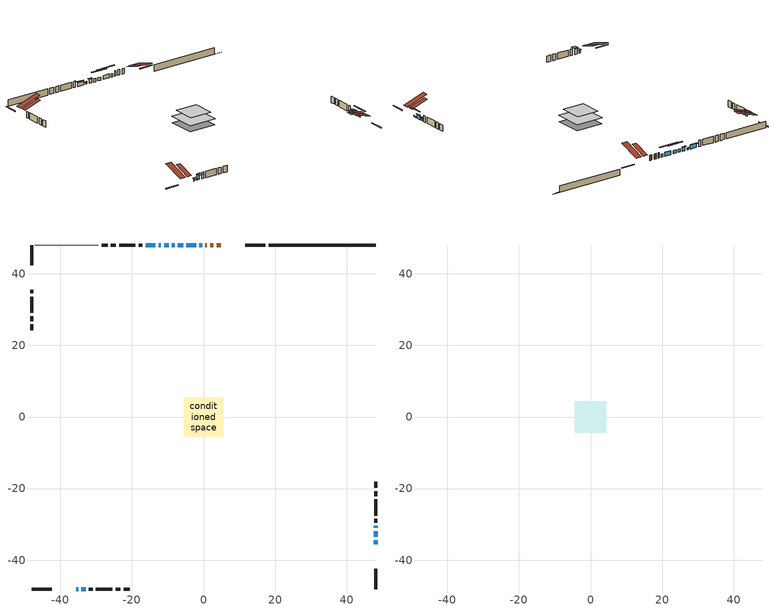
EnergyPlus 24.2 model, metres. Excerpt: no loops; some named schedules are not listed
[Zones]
conditioned space
 floor outside (Floor1 construction): -0.37,-0.37 -0.37,0.37 0.37,0.37 0.37,-0.37 z1.68
 floor adiabatic (AdiabaticFloorConstruction): -5.53,-5.53 -5.53,5.53 5.53,5.53 5.53,-5.53 z1.68
 floor foundation (Slab1 construction): -5.38,-5.38 -5.38,5.38 5.38,5.38 5.38,-5.38 z-0.76
 wall outside (RimJoist1 construction): 17.25,48.05 11.65,48.05 / -48.05,-48.05 -42.45,-48.05 / -48.05,48.05 -48.05,42.45 / 48.05,-48.05 48.05,-42.45 z1.68:1.98
 wall outside (AdiabaticWallConstruction 1): 4.8,48.05 3.71,48.05 / 2.79,48.05 1.9,48.05 / 0.97,48.05 0.52,48.05 z1.68:3.71
 wall outside (AdiabaticWallConstruction): -35.59,-48.05 -35.03,-48.05 z1.68:2.6; -0.4,48.05 -1.15,48.05 / -8.1,48.05 -8.84,48.05 / 48.05,-30.99 48.05,-30.43 z1.68:2.9; 48.05,-35.59 48.05,-34.37 z1.68:2.24; -2.08,48.05 -4.77,48.05 / 48.05,-33.44 48.05,-31.92 / -9.77,48.05 -10.99,48.05 / -13.46,48.05 -16.15,48.05 z1.68:3.2; -5.7,48.05 -7.17,48.05 z1.68:2.85; -11.92,48.05 -12.53,48.05 z1.68:2.29; -34.11,-48.05 -32.94,-48.05 z1.68:3.81
 wall outside (Wall1 construction): -17.08,48.05 -18.1,48.05 / -32.01,-48.05 -30.99,-48.05 / -48.05,35.59 -48.05,34.57 / 48.05,-29.5 48.05,-28.48 z1.68:4.12
 wall outside (Wall2 construction): -19.03,48.05 -23.58,48.05 / -30.06,-48.05 -25.5,-48.05 / -48.05,33.64 -48.05,29.09 / 48.05,-27.55 48.05,-23 z1.68:4.12
 wall outside (Wall3 construction): -24.51,48.05 -25.85,48.05 / -24.58,-48.05 -23.23,-48.05 / -48.05,28.16 -48.05,26.82 / 48.05,-22.07 48.05,-20.73 z1.68:4.12
 wall outside (Wall4 construction): -26.78,48.05 -28.46,48.05 / -22.31,-48.05 -20.62,-48.05 / -48.05,25.89 -48.05,24.21 / 48.05,-19.8 48.05,-18.12 z1.68:4.12
 wall foundation (FoundationWall1 construction): 18.18,48.05,-0.76 18.18,48.05,1.68 44.89,48.05,1.68 44.89,48.05,-0.66 48.05,48.05,-0.66 48.05,48.05,-0.76
 wall adiabatic (Wall5 construction): -29.39,48.05 -47.12,48.05 z1.68:4.12
 window (WindowConstruction 6): -35.59,-48.05 -35.03,-48.05 z1.68:2.59
 window (WindowConstruction 11): -0.4,48.05 -1.15,48.05 z1.68:2.9
 window (WindowConstruction 8): 48.05,-35.59 48.05,-34.37 z1.68:2.24
 window (WindowConstruction 9): -2.08,48.05 -4.77,48.05 z1.68:3.2
 window (WindowConstruction 10): -5.7,48.05 -7.17,48.05 z1.68:2.85
 window (WindowConstruction 7): -8.1,48.05 -8.84,48.05 z1.68:2.9
 window (WindowConstruction): 48.05,-33.44 48.05,-31.92 z1.68:3.2
 window (WindowConstruction 1): 48.05,-30.99 48.05,-30.43 z1.68:2.9
 window (WindowConstruction 2): -9.77,48.05 -10.99,48.05 z1.68:3.2
 window (WindowConstruction 3): -11.92,48.05 -12.53,48.05 z1.68:2.29
 window (WindowConstruction 4): -13.46,48.05 -16.15,48.05 z1.68:3.2
 window (WindowConstruction 5): -34.1,-48.05 -32.94,-48.05 z1.68:3.81
 door (Door): 4.8,48.05 3.71,48.05 z1.68:3.71
 door (Door 1): 2.79,48.05 1.9,48.05 z1.68:3.71
 door (Door 2): 0.97,48.05 0.52,48.05 z1.68:3.71
 ceiling adiabatic (AdiabaticFloorConstruction): 5.53,-5.53 5.53,5.53 -5.53,5.53 -5.53,-5.53 z1.68
 roof outside (Roof2 construction): 5.72,48.05,4.12 5.72,41.21,6.4 7.53,41.21,6.4 7.53,48.05,4.12; -36.52,-48.05,4.12 -36.52,-41.21,6.4 -38.32,-41.21,6.4 -38.32,-48.05,4.12; -48.05,36.52,4.12 -41.21,36.52,6.4 -41.21,38.32,6.4 -48.05,38.32,4.12; 48.05,-36.52,4.12 41.21,-36.52,6.4 41.21,-38.32,6.4 48.05,-38.32,4.12
attic - vented
 floor to conditioned space (Floor2 construction Reversed): -4.42,-4.42 -4.42,4.42 4.42,4.42 4.42,-4.42 z4.12
 roof outside (Roof1 construction): 8.46,48.05,4.12 8.46,39.45,6.99 10.72,39.45,6.99 10.72,48.05,4.12; -39.25,-48.05,4.12 -39.25,-39.45,6.99 -41.52,-39.45,6.99 -41.52,-48.05,4.12; -48.05,39.25,4.12 -39.45,39.25,6.99 -39.45,41.52,6.99 -48.05,41.52,4.12; 48.05,-39.25,4.12 39.45,-39.25,6.99 39.45,-41.52,6.99 48.05,-41.52,4.12
shading: -34.74,-48.05 -35.89,-48.05 -35.89,-49.57 -34.74,-49.57 z2.89; 48.05,-31.73 48.05,-38.23 48.46,-38.23 48.46,-31.73 z4.88; -7.41,48.05 0.56,48.05 0.56,48.46 -7.41,48.46 z5.84; -9.81,48.05 -3.06,48.05 -3.06,48.46 -9.81,48.46 z5.49; 48.05,-31.72 48.05,-33.64 48.46,-33.64 48.46,-31.72 z3.41; 48.05,-30.23 48.05,-31.19 48.46,-31.19 48.46,-30.23 z3.1; -11.19,48.05 -9.57,48.05 -9.57,48.46 -11.19,48.46 z3.41; -12.73,48.05 -11.72,48.05 -11.72,48.46 -12.73,48.46 z2.49; -16.35,48.05 -13.26,48.05 -13.26,48.46 -16.35,48.46 z3.41; -32.64,-48.05 -34.4,-48.05 -34.4,-49.57 -32.64,-49.57 z4.11
[Building]
Building 1: Terrain=Suburbs
[Site:Location]
Edmonton Intl AP_AB: Latitude {deg}=53.31; Longitude {deg}=-113.58; Time Zone {hr}=-7; Elevation {m}=723; Keep Site Location Information=Yes
[Site:GroundTemperature:Shallow]
-1.56185, -3.61833, -3.78302, -2.80711, 1.11059, 5.01004, 8.39065, 10.5322, 10.7141, 8.97234, 5.67794, 1.89811
[Site:WaterMainsTemperature]
Calculation Method=Schedule; Temperature Schedule=mains temperature schedule
[Material] Roughness=Rough; Thermal Absorptance=0.9
Name | Thickness {m} | Conductivity {W/m-K} | Density {kg/m3} | Specific Heat {J/kg-K} | Solar Absorptance | Visible Absorptance
asphalt or fiberglass shingles | 0.00635 | 0.162714 | 1121.4 | 1465.45 | 0.4 | 0.4
ceiling loosefill ins | 0.254 | 0.0480833 | 16.02 | 1046.75 | 0.7 | 0.7
ceiling stud and cavity | 0.1397 | 0.0752012 | 65.682 | 1177.47 | 0.7 | 0.7
concrete 4.0 in. | 0.1016 | 1.803125 | 2242.8 | 837.4 | 0.7 | 0.7
concrete 8.0 in. | 0.2032 | 1.803125 | 2242.8 | 837.4 | 0.7 | 0.7
door material | 0.04445 | 0.053851 | 512.64 | 1214.23 | 0.7 | 0.7
floor covering | 0.0127 | 0.0433444 | 54.468 | 1339.84 | 0.6 | 0.6
floor rigid ins; rim joist rigid ins; roof rigid ins; wall rigid ins | 0.051816 | 0.029427 | 32.04 | 1214.23 | 0.7 | 0.7
floor rigid ins 1; wall rigid ins 2 | 0.512978 | 0.029427 | 32.04 | 1214.23 | 0.7 | 0.7
floor stud and cavity | 0.1397 | 0.0878408 | 92.3553 | 1139.71 | 0.7 | 0.7
floor stud and cavity 1 | 0.1397 | 1.75129 | 37.0049 | 1207.88 | 0.7 | 0.7
furniture material conditioned space 1 | 0.1524 | 0.115458 | 640.8 | 1214.23 | 0.6 | 0.6
gypsum board | 0.0127 | 0.160291 | 801 | 837.4 | 0.6 | 0.6
osb sheathing 0.5 in. | 0.0127 | 0.115458 | 512.64 | 1214.23 | 0.7 | 0.7
osb sheathing 0.75 in. | 0.01905 | 0.115458 | 512.64 | 1214.23 | 0.7 | 0.7
osb sheathing 2.0 in. | 0.0508 | 0.115458 | 512.64 | 1214.23 | 0.7 | 0.7
rim joist stud and cavity | 0.0508 | 0.0414166 | 125.044 | 1163.47 | 0.6 | 0.6
roof stud and cavity | 0.2032 | 1.16821 | 78.34581 | 1123.46 | 0.7 | 0.7
wall rigid ins 1 | 0.051816 | 0.029427 | 32.04 | 1214.23 | 0.4 | 0.4
wall stud and cavity | 0.1397 | 0.279367 | 139.0536 | 1170.24 | 0.7 | 0.7
wall stud and cavity 1 | 0.1397 | 0.226039 | 139.0536 | 1170.24 | 0.7 | 0.7
wall stud and cavity 2 | 0.1397 | 0.453384 | 139.0536 | 1170.24 | 0.7 | 0.7
wall stud and cavity 3 | 0.1397 | 0.543595 | 139.0536 | 1170.24 | 0.7 | 0.7
wall stud and cavity 4 | 0.1397 | 0.178875 | 139.0536 | 1170.24 | 0.7 | 0.7
wall stud and cavity 5 | 0.0889 | 0.380278 | 52.3479 | 1209.89 | 0.7 | 0.7
wall stud and cavity 6 | 0.0889 | 0.391764 | 83.0341 | 1211.67 | 0.7 | 0.7
wood siding | 0.0254 | 0.102417 | 544.68 | 1172.36 | 0.4 | 0.4
wood siding 1; wood siding 2; wood siding 3 | 0.0254 | 0.102417 | 544.68 | 1172.36 | 0.7 | 0.7
[WindowMaterial:SimpleGlazingSystem]
Name | U-Factor {W/m2-K} | Solar Heat Gain Coefficient
WindowMaterial | 2.958238 | 0.57
WindowMaterial 1 | 2.99571 | 0.51
WindowMaterial 2 | 1.99979 | 0.45
WindowMaterial 3 | 2.28085 | 0.38
WindowMaterial 4 | 1.9203 | 0.46
WindowMaterial 5 | 2.915653 | 0.63
WindowMaterial 6 | 3.30687 | 0.6
WindowMaterial 7 | 3.310274 | 0.62
WindowMaterial 8 | 3.02467 | 0.48
WindowMaterial 9 | 2.01058 | 0.44
[Construction]
AdiabaticFloorConstruction: floor stud and cavity 1, floor rigid ins 1, osb sheathing 0.75 in., floor covering
AdiabaticWallConstruction: wood siding 2, wall rigid ins 2, wall stud and cavity 5, gypsum board
AdiabaticWallConstruction 1: wood siding 3, wall rigid ins 2, wall stud and cavity 5, gypsum board
Door; Door 1; Door 2: door material
Floor1 construction: floor stud and cavity, floor rigid ins, osb sheathing 0.75 in., floor covering
Floor2 construction Reversed: gypsum board, ceiling stud and cavity, ceiling loosefill ins
FoundationWall1 construction: concrete 8.0 in.
furniture construction conditioned space 1: furniture material conditioned space 1
PartitionWallConstruction: gypsum board, wall stud and cavity 6, gypsum board
RimJoist1 construction: wood siding 1, rim joist rigid ins, osb sheathing 2.0 in., rim joist stud and cavity
Roof1 construction: asphalt or fiberglass shingles
Roof2 construction: asphalt or fiberglass shingles, roof rigid ins, osb sheathing 0.75 in., roof stud and cavity, gypsum board
Slab1 construction: concrete 4.0 in.
Wall1 construction: wood siding, wall rigid ins, osb sheathing 0.5 in., wall stud and cavity, gypsum board
Wall2 construction: wood siding, wall rigid ins, osb sheathing 0.5 in., wall stud and cavity 1, gypsum board
Wall3 construction: wood siding, wall rigid ins, osb sheathing 0.5 in., wall stud and cavity 2, gypsum board
Wall4 construction: wood siding, wall rigid ins, osb sheathing 0.5 in., wall stud and cavity 3, gypsum board
Wall5 construction: wall rigid ins 1, osb sheathing 0.5 in., wall stud and cavity 4, gypsum board
WindowConstruction: WindowMaterial
WindowConstruction 1: WindowMaterial 1
WindowConstruction 10: WindowMaterial 9
WindowConstruction 11; WindowConstruction 7: WindowMaterial 7
WindowConstruction 2: WindowMaterial 2
WindowConstruction 3: WindowMaterial 3
WindowConstruction 4; WindowConstruction 9: WindowMaterial 4
WindowConstruction 5: WindowMaterial 5
WindowConstruction 6: WindowMaterial 6
WindowConstruction 8: WindowMaterial 8
[Zone] Multiplier=1; Part of Total Floor Area=Yes
Name | Volume {m3}
attic - vented | 36.335
conditioned space | 629
[Space]
Name | Zone | Volume {m3}
attic - vented 1 | attic - vented | 36.335
conditioned space 1 | conditioned space | 629
[ZoneInfiltration:EffectiveLeakageArea]
infil attic - vented 1: Zone or Space=attic - vented 1; Schedule=Always On Discrete; Effective Air Leakage Area {cm2}=2714.43; Stack Coefficient=0.000199444; Wind Coefficient=9.54181e-06
[ZoneMixing]
whole house fan mix: Zone or Space=attic - vented; Schedule=Always On Continuous; Design Flow Rate Calculation Method=Flow/Zone; Design Flow Rate {m3/s}=0; Source Zone or Space=conditioned space
[SurfaceProperty:ExposedFoundationPerimeter]
Slab1: Exposed Perimeter Calculation Method=TotalExposedPerimeter; Total Exposed Perimeter {m}=29.867
[InternalMass] Zone or ZoneList=conditioned space; Space or SpaceList=conditioned space 1
Name | Construction | Surface Area {m2}
furniture mass conditioned space 1 | furniture construction conditioned space 1 | 95.5162
partition wall mass | PartitionWallConstruction | 238.791
[Lights]
interior lighting: Zone or ZoneList or Space or SpaceList=conditioned space 1; Schedule=interior lighting schedule; Design Level Calculation Method=LightingLevel; Lighting Level {W}=343.2; Return Air Fraction=0; Fraction Radiant=0.6; Fraction Visible=0.2; Fraction Replaceable=1
[People]
occupants: Zone or ZoneList or Space or SpaceList=conditioned space 1; Number of People Schedule=occupants schedule; Number of People Calculation Method=People; Number of People=3; Fraction Radiant=0.314171; Sensible Heat Fraction=0.56303; Activity Level Schedule=occupants activity schedule; Carbon Dioxide Generation Rate {m3/s-W}=0; Enable ASHRAE 55 Comfort Warnings=No; Mean Radiant Temperature Calculation Type=EnclosureAveraged
[ElectricEquipment] Zone or ZoneList or Space or SpaceList=conditioned space 1; Design Level Calculation Method=EquipmentLevel
Name | Schedule | Design Level {W} | Fraction Latent | Fraction Radiant | Fraction Lost
clothes dryer | clothes dryer schedule | 140.772 | 0.015 | 0.081 | 0.85
clothes washer | clothes washer schedule | 32.1985 | 0.03 | 0.162 | 0.7
cooking range | cooking range schedule | 208.969 | 0.08 | 0.432 | 0.2
dishwasher | dishwasher schedule | 66.8632 | 0.3 | 0.18 | 0.4
fridge | fridge schedule | 72.9452 | 0 | 0.6 | 0
mech vent bath fan 0 | mech vent bath fan 0 schedule | 50.2 | 0 | 0 | 1
mech vent bath fan 1 | mech vent bath fan 1 schedule | 50.2 | 0 | 0 | 1
mech vent house fan | mech vent house fan schedule | 0 | 0 | 0 | 1
mech vent house fan cfis | mech vent house fan cfis schedule | 0 | 0 | 0 | 0
mech vent range fan 0 | mech vent range fan 0 schedule | 57 | 0 | 0 | 1
misc plug loads | misc plug loads schedule | 494.7 | 0.045 | 0.513 | 0.1
whole house fan | Always On Discrete | 0 | 0 | 0 | 1
[OtherEquipment] Zone or ZoneList or Space or SpaceList=conditioned space 1; Design Level Calculation Method=EquipmentLevel
Name | Fuel Type | Schedule | Design Level {W} | Fraction Latent | Fraction Radiant | Fraction Lost
clothes dryer 1 | Electricity | clothes dryer schedule | 0 | 0.015 | 0.081 | 0.85
cooking range 1 | Electricity | cooking range schedule | 0 | 0.08 | 0.432 | 0.2
general water use latent | None | general water use schedule | 59.3978 | 1 | 0 | 0
general water use sensible | None | general water use schedule | -58.539 | 0 | 0.6 | 0
mech vent house fan latent load | None | Always On Discrete | 0 | 1 | 0 | 0
mech vent house fan sensible load | None | Always On Discrete | 0 | 0 | 0 | 0
water heater energy adjustment1; water heater energy adjustment2 | NaturalGas | Always On Discrete | 0.01 | 0 | 0 | 1
[ZoneInfiltration:DesignFlowRate] Zone or ZoneList or Space or SpaceList=conditioned space 1; Schedule=Always On Discrete; Design Flow Rate Calculation Method=Flow/Zone; Design Flow Rate {m3/s}=0
infil flow; natural vent flow; whole house fan flow
[Foundation:Kiva]
Foundation Kiva 1: Initial Indoor Air Temperature {C}=18; Wall Height Above Grade {m}=1.68; Wall Depth Below Slab {m}=0.2032
[Foundation:Kiva:Settings]
Soil Conductivity {W/m-K}=0.849921; Soil Density {kg/m3}=1842.3; Soil Specific Heat {J/kg-K}=418.7; Ground Solar Absorptivity=0.9; Ground Thermal Absorptivity=0.9; Ground Surface Roughness {m}=0.03; Far-Field Width {m}=40; Deep-Ground Boundary Condition=ZeroFlux; Deep-Ground Depth {m}=40; Minimum Cell Dimension {m}=0.2; Maximum Cell Growth Coefficient=3; Simulation Timestep=Timestep
[Exterior:Lights]
exterior lighting: Schedule=exterior lighting schedule; Design Level {W}=75.6
[Schedule:Constant]
Name | Hourly Value
Always On Continuous; mech vent house fan schedule; mech vent house fan cfis schedule; Always On Discrete | 1
occupants activity schedule | 117.228
fridge schedule | 0
[Schedule:Week:Daily]
interior lighting schedule Week Rule - Jan1-Jan27: interior lighting schedule day, interior lighting schedule day, interior lighting schedule day, interior lighting schedule day, interior lighting schedule day, interior lighting schedule day, interior lighting schedule day, interior lighting schedule default day, interior lighting schedule default day, interior lighting schedule default day, interior lighting schedule default day, interior lighting schedule default day
interior lighting schedule Week Rule - Jan28-Feb3: interior lighting schedule day, interior lighting schedule day, interior lighting schedule day, interior lighting schedule day, interior lighting schedule day 1, interior lighting schedule day 1, interior lighting schedule day 1, interior lighting schedule default day, interior lighting schedule default day, interior lighting schedule default day, interior lighting schedule default day, interior lighting schedule default day
interior lighting schedule Week Rule - Feb4-Feb24: interior lighting schedule day 1, interior lighting schedule day 1, interior lighting schedule day 1, interior lighting schedule day 1, interior lighting schedule day 1, interior lighting schedule day 1, interior lighting schedule day 1, interior lighting schedule default day, interior lighting schedule default day, interior lighting schedule default day, interior lighting schedule default day, interior lighting schedule default day
interior lighting schedule Week Rule - Feb25-Mar3: interior lighting schedule day 1, interior lighting schedule day 1, interior lighting schedule day 1, interior lighting schedule day 1, interior lighting schedule day 2, interior lighting schedule day 2, interior lighting schedule day 2, interior lighting schedule default day, interior lighting schedule default day, interior lighting schedule default day, interior lighting schedule default day, interior lighting schedule default day
interior lighting schedule Week Rule - Mar4-Mar31: interior lighting schedule day 2, interior lighting schedule day 2, interior lighting schedule day 2, interior lighting schedule day 2, interior lighting schedule day 2, interior lighting schedule day 2, interior lighting schedule day 2, interior lighting schedule default day, interior lighting schedule default day, interior lighting schedule default day, interior lighting schedule default day, interior lighting schedule default day
interior lighting schedule Week Rule - Apr1-Apr28: interior lighting schedule day 3, interior lighting schedule day 3, interior lighting schedule day 3, interior lighting schedule day 3, interior lighting schedule day 3, interior lighting schedule day 3, interior lighting schedule day 3, interior lighting schedule default day, interior lighting schedule default day, interior lighting schedule default day, interior lighting schedule default day, interior lighting schedule default day
interior lighting schedule Week Rule - Apr29-May5: interior lighting schedule day 3, interior lighting schedule day 3, interior lighting schedule day 4, interior lighting schedule day 4, interior lighting schedule day 4, interior lighting schedule day 4, interior lighting schedule day 4, interior lighting schedule default day, interior lighting schedule default day, interior lighting schedule default day, interior lighting schedule default day, interior lighting schedule default day
interior lighting schedule Week Rule - May6-May26: interior lighting schedule day 4, interior lighting schedule day 4, interior lighting schedule day 4, interior lighting schedule day 4, interior lighting schedule day 4, interior lighting schedule day 4, interior lighting schedule day 4, interior lighting schedule default day, interior lighting schedule default day, interior lighting schedule default day, interior lighting schedule default day, interior lighting schedule default day
interior lighting schedule Week Rule - May27-Jun2: interior lighting schedule day 4, interior lighting schedule day 4, interior lighting schedule day 4, interior lighting schedule day 4, interior lighting schedule day 4, interior lighting schedule day 5, interior lighting schedule day 5, interior lighting schedule default day, interior lighting schedule default day, interior lighting schedule default day, interior lighting schedule default day, interior lighting schedule default day
interior lighting schedule Week Rule - Jun3-Jun30: interior lighting schedule day 5, interior lighting schedule day 5, interior lighting schedule day 5, interior lighting schedule day 5, interior lighting schedule day 5, interior lighting schedule day 5, interior lighting schedule day 5, interior lighting schedule default day, interior lighting schedule default day, interior lighting schedule default day, interior lighting schedule default day, interior lighting schedule default day
interior lighting schedule Week Rule - Jul1-Jul28: interior lighting schedule day 6, interior lighting schedule day 6, interior lighting schedule day 6, interior lighting schedule day 6, interior lighting schedule day 6, interior lighting schedule day 6, interior lighting schedule day 6, interior lighting schedule default day, interior lighting schedule default day, interior lighting schedule default day, interior lighting schedule default day, interior lighting schedule default day
interior lighting schedule Week Rule - Jul29-Aug4: interior lighting schedule day 6, interior lighting schedule day 6, interior lighting schedule day 6, interior lighting schedule day 7, interior lighting schedule day 7, interior lighting schedule day 7, interior lighting schedule day 7, interior lighting schedule default day, interior lighting schedule default day, interior lighting schedule default day, interior lighting schedule default day, interior lighting schedule default day
interior lighting schedule Week Rule - Aug5-Aug25: interior lighting schedule day 7, interior lighting schedule day 7, interior lighting schedule day 7, interior lighting schedule day 7, interior lighting schedule day 7, interior lighting schedule day 7, interior lighting schedule day 7, interior lighting schedule default day, interior lighting schedule default day, interior lighting schedule default day, interior lighting schedule default day, interior lighting schedule default day
interior lighting schedule Week Rule - Aug26-Sep1: interior lighting schedule day 7, interior lighting schedule day 7, interior lighting schedule day 7, interior lighting schedule day 7, interior lighting schedule day 7, interior lighting schedule day 7, interior lighting schedule day 8, interior lighting schedule default day, interior lighting schedule default day, interior lighting schedule default day, interior lighting schedule default day, interior lighting schedule default day
interior lighting schedule Week Rule - Sep2-Sep29: interior lighting schedule day 8, interior lighting schedule day 8, interior lighting schedule day 8, interior lighting schedule day 8, interior lighting schedule day 8, interior lighting schedule day 8, interior lighting schedule day 8, interior lighting schedule default day, interior lighting schedule default day, interior lighting schedule default day, interior lighting schedule default day, interior lighting schedule default day
interior lighting schedule Week Rule - Sep30-Oct6: interior lighting schedule day 8, interior lighting schedule day 9, interior lighting schedule day 9, interior lighting schedule day 9, interior lighting schedule day 9, interior lighting schedule day 9, interior lighting schedule day 9, interior lighting schedule default day, interior lighting schedule default day, interior lighting schedule default day, interior lighting schedule default day, interior lighting schedule default day
interior lighting schedule Week Rule - Oct7-Oct27: interior lighting schedule day 9, interior lighting schedule day 9, interior lighting schedule day 9, interior lighting schedule day 9, interior lighting schedule day 9, interior lighting schedule day 9, interior lighting schedule day 9, interior lighting schedule default day, interior lighting schedule default day, interior lighting schedule default day, interior lighting schedule default day, interior lighting schedule default day
interior lighting schedule Week Rule - Oct28-Nov3: interior lighting schedule day 9, interior lighting schedule day 9, interior lighting schedule day 9, interior lighting schedule day 9, interior lighting schedule day 10, interior lighting schedule day 10, interior lighting schedule day 10, interior lighting schedule default day, interior lighting schedule default day, interior lighting schedule default day, interior lighting schedule default day, interior lighting schedule default day
interior lighting schedule Week Rule - Nov4-Nov24: interior lighting schedule day 10, interior lighting schedule day 10, interior lighting schedule day 10, interior lighting schedule day 10, interior lighting schedule day 10, interior lighting schedule day 10, interior lighting schedule day 10, interior lighting schedule default day, interior lighting schedule default day, interior lighting schedule default day, interior lighting schedule default day, interior lighting schedule default day
interior lighting schedule Week Rule - Nov25-Dec1: interior lighting schedule day 10, interior lighting schedule day 10, interior lighting schedule day 10, interior lighting schedule day 10, interior lighting schedule day 10, interior lighting schedule day 10, interior lighting schedule day 11, interior lighting schedule default day, interior lighting schedule default day, interior lighting schedule default day, interior lighting schedule default day, interior lighting schedule default day
interior lighting schedule Week Rule - Dec2-Dec31: interior lighting schedule day 11, interior lighting schedule day 11, interior lighting schedule day 11, interior lighting schedule day 11, interior lighting schedule day 11, interior lighting schedule day 11, interior lighting schedule day 11, interior lighting schedule default day, interior lighting schedule default day, interior lighting schedule default day, interior lighting schedule default day, interior lighting schedule default day
occupants schedule Week Rule - Jan1-Dec31: occupants schedule day, occupants schedule day, occupants schedule day, occupants schedule day, occupants schedule day, occupants schedule day, occupants schedule day, occupants schedule default day, occupants schedule default day, occupants schedule default day, occupants schedule default day, occupants schedule default day
clothes dryer schedule Week Rule - Jan1-Dec31: clothes dryer schedule day, clothes dryer schedule day, clothes dryer schedule day, clothes dryer schedule day, clothes dryer schedule day, clothes dryer schedule day, clothes dryer schedule day, clothes dryer schedule default day, clothes dryer schedule default day, clothes dryer schedule default day, clothes dryer schedule default day, clothes dryer schedule default day
clothes washer schedule Week Rule - Jan1-Dec31: clothes washer schedule day, clothes washer schedule day, clothes washer schedule day, clothes washer schedule day, clothes washer schedule day, clothes washer schedule day, clothes washer schedule day, clothes washer schedule default day, clothes washer schedule default day, clothes washer schedule default day, clothes washer schedule default day, clothes washer schedule default day
cooking range schedule Week Rule - Jan1-Dec31: cooking range schedule day, cooking range schedule day, cooking range schedule day, cooking range schedule day, cooking range schedule day, cooking range schedule day, cooking range schedule day, cooking range schedule default day, cooking range schedule default day, cooking range schedule default day, cooking range schedule default day, cooking range schedule default day
dishwasher schedule Week Rule - Jan1-Dec31: dishwasher schedule day, dishwasher schedule day, dishwasher schedule day, dishwasher schedule day, dishwasher schedule day, dishwasher schedule day, dishwasher schedule day, dishwasher schedule default day, dishwasher schedule default day, dishwasher schedule default day, dishwasher schedule default day, dishwasher schedule default day
mech vent bath fan 0 schedule Week Rule - Jan1-Dec31: mech vent bath fan 0 schedule day, mech vent bath fan 0 schedule day, mech vent bath fan 0 schedule day, mech vent bath fan 0 schedule day, mech vent bath fan 0 schedule day, mech vent bath fan 0 schedule day, mech vent bath fan 0 schedule day, mech vent bath fan 0 schedule default day, mech vent bath fan 0 schedule default day, mech vent bath fan 0 schedule default day, mech vent bath fan 0 schedule default day, mech vent bath fan 0 schedule default day
mech vent bath fan 1 schedule Week Rule - Jan1-Dec31: mech vent bath fan 1 schedule day, mech vent bath fan 1 schedule day, mech vent bath fan 1 schedule day, mech vent bath fan 1 schedule day, mech vent bath fan 1 schedule day, mech vent bath fan 1 schedule day, mech vent bath fan 1 schedule day, mech vent bath fan 1 schedule default day, mech vent bath fan 1 schedule default day, mech vent bath fan 1 schedule default day, mech vent bath fan 1 schedule default day, mech vent bath fan 1 schedule default day
mech vent range fan 0 schedule Week Rule - Jan1-Dec31: mech vent range fan 0 schedule day, mech vent range fan 0 schedule day, mech vent range fan 0 schedule day, mech vent range fan 0 schedule day, mech vent range fan 0 schedule day, mech vent range fan 0 schedule day, mech vent range fan 0 schedule day, mech vent range fan 0 schedule default day, mech vent range fan 0 schedule default day, mech vent range fan 0 schedule default day, mech vent range fan 0 schedule default day, mech vent range fan 0 schedule default day
misc plug loads schedule Week Rule - Jan1-Dec31: misc plug loads schedule day, misc plug loads schedule day, misc plug loads schedule day, misc plug loads schedule day, misc plug loads schedule day, misc plug loads schedule day, misc plug loads schedule day, misc plug loads schedule default day, misc plug loads schedule default day, misc plug loads schedule default day, misc plug loads schedule default day, misc plug loads schedule default day
general water use schedule Week Rule - Jan1-Dec31: general water use schedule day, general water use schedule day, general water use schedule day, general water use schedule day, general water use schedule day, general water use schedule day, general water use schedule day, general water use schedule default day, general water use schedule default day, general water use schedule default day, general water use schedule default day, general water use schedule default day
exterior lighting schedule Week Rule - Jan1-Jan27: exterior lighting schedule day, exterior lighting schedule day, exterior lighting schedule day, exterior lighting schedule day, exterior lighting schedule day, exterior lighting schedule day, exterior lighting schedule day, exterior lighting schedule default day, exterior lighting schedule default day, exterior lighting schedule default day, exterior lighting schedule default day, exterior lighting schedule default day
exterior lighting schedule Week Rule - Jan28-Feb3: exterior lighting schedule day, exterior lighting schedule day, exterior lighting schedule day, exterior lighting schedule day, exterior lighting schedule day 1, exterior lighting schedule day 1, exterior lighting schedule day 1, exterior lighting schedule default day, exterior lighting schedule default day, exterior lighting schedule default day, exterior lighting schedule default day, exterior lighting schedule default day
exterior lighting schedule Week Rule - Feb4-Feb24: exterior lighting schedule day 1, exterior lighting schedule day 1, exterior lighting schedule day 1, exterior lighting schedule day 1, exterior lighting schedule day 1, exterior lighting schedule day 1, exterior lighting schedule day 1, exterior lighting schedule default day, exterior lighting schedule default day, exterior lighting schedule default day, exterior lighting schedule default day, exterior lighting schedule default day
exterior lighting schedule Week Rule - Feb25-Mar3: exterior lighting schedule day 1, exterior lighting schedule day 1, exterior lighting schedule day 1, exterior lighting schedule day 1, exterior lighting schedule day 2, exterior lighting schedule day 2, exterior lighting schedule day 2, exterior lighting schedule default day, exterior lighting schedule default day, exterior lighting schedule default day, exterior lighting schedule default day, exterior lighting schedule default day
exterior lighting schedule Week Rule - Mar4-Mar31: exterior lighting schedule day 2, exterior lighting schedule day 2, exterior lighting schedule day 2, exterior lighting schedule day 2, exterior lighting schedule day 2, exterior lighting schedule day 2, exterior lighting schedule day 2, exterior lighting schedule default day, exterior lighting schedule default day, exterior lighting schedule default day, exterior lighting schedule default day, exterior lighting schedule default day
exterior lighting schedule Week Rule - Apr1-Apr28: exterior lighting schedule day 3, exterior lighting schedule day 3, exterior lighting schedule day 3, exterior lighting schedule day 3, exterior lighting schedule day 3, exterior lighting schedule day 3, exterior lighting schedule day 3, exterior lighting schedule default day, exterior lighting schedule default day, exterior lighting schedule default day, exterior lighting schedule default day, exterior lighting schedule default day
exterior lighting schedule Week Rule - Apr29-May5: exterior lighting schedule day 3, exterior lighting schedule day 3, exterior lighting schedule day 4, exterior lighting schedule day 4, exterior lighting schedule day 4, exterior lighting schedule day 4, exterior lighting schedule day 4, exterior lighting schedule default day, exterior lighting schedule default day, exterior lighting schedule default day, exterior lighting schedule default day, exterior lighting schedule default day
exterior lighting schedule Week Rule - May6-May26: exterior lighting schedule day 4, exterior lighting schedule day 4, exterior lighting schedule day 4, exterior lighting schedule day 4, exterior lighting schedule day 4, exterior lighting schedule day 4, exterior lighting schedule day 4, exterior lighting schedule default day, exterior lighting schedule default day, exterior lighting schedule default day, exterior lighting schedule default day, exterior lighting schedule default day
exterior lighting schedule Week Rule - May27-Jun2: exterior lighting schedule day 4, exterior lighting schedule day 4, exterior lighting schedule day 4, exterior lighting schedule day 4, exterior lighting schedule day 4, exterior lighting schedule day 5, exterior lighting schedule day 5, exterior lighting schedule default day, exterior lighting schedule default day, exterior lighting schedule default day, exterior lighting schedule default day, exterior lighting schedule default day
exterior lighting schedule Week Rule - Jun3-Jun30: exterior lighting schedule day 5, exterior lighting schedule day 5, exterior lighting schedule day 5, exterior lighting schedule day 5, exterior lighting schedule day 5, exterior lighting schedule day 5, exterior lighting schedule day 5, exterior lighting schedule default day, exterior lighting schedule default day, exterior lighting schedule default day, exterior lighting schedule default day, exterior lighting schedule default day
exterior lighting schedule Week Rule - Jul1-Jul28: exterior lighting schedule day 6, exterior lighting schedule day 6, exterior lighting schedule day 6, exterior lighting schedule day 6, exterior lighting schedule day 6, exterior lighting schedule day 6, exterior lighting schedule day 6, exterior lighting schedule default day, exterior lighting schedule default day, exterior lighting schedule default day, exterior lighting schedule default day, exterior lighting schedule default day
exterior lighting schedule Week Rule - Jul29-Aug4: exterior lighting schedule day 6, exterior lighting schedule day 6, exterior lighting schedule day 6, exterior lighting schedule day 7, exterior lighting schedule day 7, exterior lighting schedule day 7, exterior lighting schedule day 7, exterior lighting schedule default day, exterior lighting schedule default day, exterior lighting schedule default day, exterior lighting schedule default day, exterior lighting schedule default day
[Schedule:Year]
interior lighting schedule: interior lighting schedule Week Rule - Jan1-Jan27, 1, 1, 1, 27, interior lighting schedule Week Rule - Jan28-Feb3, 1, 28, 2, 3, interior lighting schedule Week Rule - Feb4-Feb24, 2, 4, 2, 24, interior lighting schedule Week Rule - Feb25-Mar3, 2, 25, 3, 3, interior lighting schedule Week Rule - Mar4-Mar31, 3, 4, 3, 31, interior lighting schedule Week Rule - Apr1-Apr28, 4, 1, 4, 28, interior lighting schedule Week Rule - Apr29-May5, 4, 29, 5, 5, interior lighting schedule Week Rule - May6-May26, 5, 6, 5, 26, interior lighting schedule Week Rule - May27-Jun2, 5, 27, 6, 2, interior lighting schedule Week Rule - Jun3-Jun30, 6, 3, 6, 30, interior lighting schedule Week Rule - Jul1-Jul28, 7, 1, 7, 28, interior lighting schedule Week Rule - Jul29-Aug4, 7, 29, 8, 4, interior lighting schedule Week Rule - Aug5-Aug25, 8, 5, 8, 25, interior lighting schedule Week Rule - Aug26-Sep1, 8, 26, 9, 1, interior lighting schedule Week Rule - Sep2-Sep29, 9, 2, 9, 29, interior lighting schedule Week Rule - Sep30-Oct6, 9, 30, 10, 6, interior lighting schedule Week Rule - Oct7-Oct27, 10, 7, 10, 27, interior lighting schedule Week Rule - Oct28-Nov3, 10, 28, 11, 3, interior lighting schedule Week Rule - Nov4-Nov24, 11, 4, 11, 24, interior lighting schedule Week Rule - Nov25-Dec1, 11, 25, 12, 1, interior lighting schedule Week Rule - Dec2-Dec31, 12, 2, 12, 31
occupants schedule: occupants schedule Week Rule - Jan1-Dec31, 1, 1, 12, 31
clothes dryer schedule: clothes dryer schedule Week Rule - Jan1-Dec31, 1, 1, 12, 31
clothes washer schedule: clothes washer schedule Week Rule - Jan1-Dec31, 1, 1, 12, 31
cooking range schedule: cooking range schedule Week Rule - Jan1-Dec31, 1, 1, 12, 31
dishwasher schedule: dishwasher schedule Week Rule - Jan1-Dec31, 1, 1, 12, 31
mech vent bath fan 0 schedule: mech vent bath fan 0 schedule Week Rule - Jan1-Dec31, 1, 1, 12, 31
mech vent bath fan 1 schedule: mech vent bath fan 1 schedule Week Rule - Jan1-Dec31, 1, 1, 12, 31
mech vent range fan 0 schedule: mech vent range fan 0 schedule Week Rule - Jan1-Dec31, 1, 1, 12, 31
misc plug loads schedule: misc plug loads schedule Week Rule - Jan1-Dec31, 1, 1, 12, 31
general water use schedule: general water use schedule Week Rule - Jan1-Dec31, 1, 1, 12, 31
exterior lighting schedule: exterior lighting schedule Week Rule - Jan1-Jan27, 1, 1, 1, 27, exterior lighting schedule Week Rule - Jan28-Feb3, 1, 28, 2, 3, exterior lighting schedule Week Rule - Feb4-Feb24, 2, 4, 2, 24, exterior lighting schedule Week Rule - Feb25-Mar3, 2, 25, 3, 3, exterior lighting schedule Week Rule - Mar4-Mar31, 3, 4, 3, 31, exterior lighting schedule Week Rule - Apr1-Apr28, 4, 1, 4, 28, exterior lighting schedule Week Rule - Apr29-May5, 4, 29, 5, 5, exterior lighting schedule Week Rule - May6-May26, 5, 6, 5, 26, exterior lighting schedule Week Rule - May27-Jun2, 5, 27, 6, 2, exterior lighting schedule Week Rule - Jun3-Jun30, 6, 3, 6, 30, exterior lighting schedule Week Rule - Jul1-Jul28, 7, 1, 7, 28, exterior lighting schedule Week Rule - Jul29-Aug4, 7, 29, 8, 4, exterior lighting schedule Week Rule - Aug5-Aug25, 8, 5, 8, 25, exterior lighting schedule Week Rule - Aug26-Sep1, 8, 26, 9, 1, exterior lighting schedule Week Rule - Sep2-Sep29, 9, 2, 9, 29, exterior lighting schedule Week Rule - Sep30-Oct6, 9, 30, 10, 6, exterior lighting schedule Week Rule - Oct7-Oct27, 10, 7, 10, 27, exterior lighting schedule Week Rule - Oct28-Nov3, 10, 28, 11, 3, exterior lighting schedule Week Rule - Nov4-Nov24, 11, 4, 11, 24, exterior lighting schedule Week Rule - Nov25-Dec1, 11, 25, 12, 1, exterior lighting schedule Week Rule - Dec2-Dec31, 12, 2, 12, 31
[Schedule:Compact]
mains temperature schedule: Through: 01/01, For: AllDays, Until: 24:00, 3.97167, Through: 01/02, For: AllDays, Until: 24:00, 3.90778, Through: 01/03, For: AllDays, Until: 24:00, 3.84556, Through: 01/04, For: AllDays, Until: 24:00, 3.78389, Through: 01/05, For: AllDays, Until: 24:00, 3.72278, Through: 01/06, For: AllDays, Until: 24:00, 3.66278, Through: 01/07, For: AllDays, Until: 24:00, 3.60389, Through: 01/08, For: AllDays, Until: 24:00, 3.54556, Through: 01/09, For: AllDays, Until: 24:00, 3.48833, Through: 01/10, For: AllDays, Until: 24:00, 3.43167, Through: 01/11, For: AllDays, Until: 24:00, 3.37611, Through: 01/12, For: AllDays, Until: 24:00, 3.32167, Through: 01/13, For: AllDays, Until: 24:00, 3.26833, Through: 01/14, For: AllDays, Until: 24:00, 3.21556, Through: 01/15, For: AllDays, Until: 24:00, 3.16444, Through: 01/16, For: AllDays, Until: 24:00, 3.11389, Through: 01/17, For: AllDays, Until: 24:00, 3.06444, Through: 01/18, For: AllDays, Until: 24:00, 3.01611, Through: 01/19, For: AllDays, Until: 24:00, 2.96889, Through: 01/20, For: AllDays, Until: 24:00, 2.92278, Through: 01/21, For: AllDays, Until: 24:00, 2.87722, Through: 01/22, For: AllDays, Until: 24:00, 2.83333, Through: 01/23, For: AllDays, Until: 24:00, 2.79056, Through: 01/24, For: AllDays, Until: 24:00, 2.74889, Through: 01/25, For: AllDays, Until: 24:00, 2.70833, Through: 01/26, For: AllDays, Until: 24:00, 2.66889, Through: 01/27, For: AllDays, Until: 24:00, 2.63056, Through: 01/28, For: AllDays, Until: 24:00, 2.59333, Through: 01/29, For: AllDays, Until: 24:00, 2.55778, Through: 01/30, For: AllDays, Until: 24:00, 2.52278, Through: 01/31, For: AllDays, Until: 24:00, 2.48944, Through: 02/01, For: AllDays, Until: 24:00, 2.45722, Through: 02/02, For: AllDays, Until: 24:00, 2.42611, Through: 02/03, For: AllDays, Until: 24:00, 2.39667, Through: 02/04, For: AllDays, Until: 24:00, 2.36833, Through: 02/05, For: AllDays, Until: 24:00, 2.34111, Through: 02/06, For: AllDays, Until: 24:00, 2.315, Through: 02/07, For: AllDays, Until: 24:00, 2.29056, Through: 02/08, For: AllDays, Until: 24:00, 2.26722, Through: 02/09, For: AllDays, Until: 24:00, 2.245, Through: 02/10, For: AllDays, Until: 24:00, 2.22444, Through: 02/11, For: AllDays, Until: 24:00, 2.20444, Through: 02/12, For: AllDays, Until: 24:00, 2.18667, Through: 02/13, For: AllDays, Until: 24:00, 2.17, Through: 02/14, For: AllDays, Until: 24:00, 2.15444, Through: 02/15, For: AllDays, Until: 24:00, 2.14, Through: 02/16, For: AllDays, Until: 24:00, 2.12722, Through: 02/17, For: AllDays, Until: 24:00, 2.11556, Through: 02/18, For: AllDays, Until: 24:00, 2.10556, Through: 02/19, For: AllDays, Until: 24:00, 2.09667, Through: 02/20, For: AllDays, Until: 24:00, 2.08889, Through: 02/21, For: AllDays, Until: 24:00, 2.08278, Through: 02/22, For: AllDays, Until: 24:00, 2.07833, Through: 02/23, For: AllDays, Until: 24:00, 2.07444, Through: 02/24, For: AllDays, Until: 24:00, 2.07278, Through: 02/25, For: AllDays, Until: 24:00, 2.07167, Through: 02/26, For: AllDays, Until: 24:00, 2.07222, Through: 02/27, For: AllDays, Until: 24:00, 2.07444, Through: 02/28, For: AllDays, Until: 24:00, 2.07778, Through: 03/01, For: AllDays, Until: 24:00, 2.08222, Through: 03/02, For: AllDays, Until: 24:00, 2.08833, Through: 03/03, For: AllDays, Until: 24:00, 2.09556, Through: 03/04, For: AllDays, Until: 24:00, 2.10444, Through: 03/05, For: AllDays, Until: 24:00, 2.11444, Through: 03/06, For: AllDays, Until: 24:00, 2.12556, Through: 03/07, For: AllDays, Until: 24:00, 2.13833, Through: 03/08, For: AllDays, Until: 24:00, 2.15278, Through: 03/09, For: AllDays, Until: 24:00, 2.16778, Through: 03/10, For: AllDays, Until: 24:00, 2.18444, Through: 03/11, For: AllDays, Until: 24:00, 2.20278, Through: 03/12, For: AllDays, Until: 24:00, 2.22167, Through: 03/13, For: AllDays, Until: 24:00, 2.24278, Through: 03/14, For: AllDays, Until: 24:00, 2.26444, Through: 03/15, For: AllDays, Until: 24:00, 2.28778, Through: 03/16, For: AllDays, Until: 24:00, 2.31222, Through: 03/17, For: AllDays, Until: 24:00, 2.33778, Through: 03/18, For: AllDays, Until: 24:00, 2.365, Through: 03/19, For: AllDays, Until: 24:00, 2.39333, Through: 03/20, For: AllDays, Until: 24:00, 2.42278, Through: 03/21, For: AllDays, Until: 24:00, 2.45389, Through: 03/22, For: AllDays, Until: 24:00, 2.48611, Through: 03/23, For: AllDays, Until: 24:00, 2.51889, Through: 03/24, For: AllDays, Until: 24:00, 2.55389, Through: 03/25, For: AllDays, Until: 24:00, 2.58944, Through: 03/26, For: AllDays, Until: 24:00, 2.62611, Through: 03/27, For: AllDays, Until: 24:00, 2.66444, Through: 03/28, For: AllDays, Until: 24:00, 2.70389, Through: 03/29, For: AllDays, Until: 24:00, 2.74389, Through: 03/30, For: AllDays, Until: 24:00, 2.78556, Through: 03/31, For: AllDays, Until: 24:00, 2.82833, Through: 04/01, For: AllDays, Until: 24:00, 2.87222, Through: 04/02, For: AllDays, Until: 24:00, 2.91722, Through: 04/03, For: AllDays, Until: 24:00, 2.96333, Through: 04/04, For: AllDays, Until: 24:00, 3.01056, Through: 04/05, For: AllDays, Until: 24:00, 3.05889, Through: 04/06, For: AllDays, Until: 24:00, 3.10833, Through: 04/07, For: AllDays, Until: 24:00, 3.15833, Through: 04/08, For: AllDays, Until: 24:00, 3.21, Through: 04/09, For: AllDays, Until: 24:00, 3.26222, Through: 04/10, For: AllDays, Until: 24:00, 3.31556, Through: 04/11, For: AllDays, Until: 24:00, 3.37, Through: 04/12, For: AllDays, Until: 24:00, 3.42556, Through: 04/13, For: AllDays, Until: 24:00, 3.48167, Through: 04/14, For: AllDays, Until: 24:00, 3.53889, Through: 04/15, For: AllDays, Until: 24:00, 3.59722, Through: 04/16, For: AllDays, Until: 24:00, 3.65611, Through: 04/17, For: AllDays, Until: 24:00, 3.71611, Through: 04/18, For: AllDays, Until: 24:00, 3.77667, Through: 04/19, For: AllDays, Until: 24:00, 3.83833, Through: 04/20, For: AllDays, Until: 24:00, 3.90111, Through: 04/21, For: AllDays, Until: 24:00, 3.96444, Through: 04/22, For: AllDays, Until: 24:00, 4.02833, Through: 04/23, For: AllDays, Until: 24:00, 4.09333, Through: 04/24, For: AllDays, Until: 24:00, 4.15889, Through: 04/25, For: AllDays, Until: 24:00, 4.225, Through: 04/26, For: AllDays, Until: 24:00, 4.29222, Through: 04/27, For: AllDays, Until: 24:00, 4.36, Through: 04/28, For: AllDays, Until: 24:00, 4.42833, Through: 04/29, For: AllDays, Until: 24:00, 4.49722, Through: 04/30, For: AllDays, Until: 24:00, 4.56667, Through: 05/01, For: AllDays, Until: 24:00, 4.63722, Through: 05/02, For: AllDays, Until: 24:00, 4.70833, Through: 05/03, For: AllDays, Until: 24:00, 4.77944, Through: 05/04, For: AllDays, Until: 24:00, 4.85167, Through: 05/05, For: AllDays, Until: 24:00, 4.92389, Through: 05/06, For: AllDays, Until: 24:00, 4.99722, Through: 05/07, For: AllDays, Until: 24:00, 5.07056, Through: 05/08, For: AllDays, Until: 24:00, 5.145, Through: 05/09, For: AllDays, Until: 24:00, 5.21944, Through: 05/10, For: AllDays, Until: 24:00, 5.29389, Through: 05/11, For: AllDays, Until: 24:00, 5.36944, Through: 05/12, For: AllDays, Until: 24:00, 5.445, Through: 05/13, For: AllDays, Until: 24:00, 5.52111, Through: 05/14, For: AllDays, Until: 24:00, 5.59722, Through: 05/15, For: AllDays, Until: 24:00, 5.67389, Through: 05/16, For: AllDays, Until: 24:00, 5.75056, Through: 05/17, For: AllDays, Until: 24:00, 5.82778, Through: 05/18, For: AllDays, Until: 24:00, 5.90556, Through: 05/19, For: AllDays, Until: 24:00, 5.98278, Through: 05/20, For: AllDays, Until: 24:00, 6.06056, Through: 05/21, For: AllDays, Until: 24:00, 6.13889, Through: 05/22, For: AllDays, Until: 24:00, 6.21667, Through: 05/23, For: AllDays, Until: 24:00, 6.295, Through: 05/24, For: AllDays, Until: 24:00, 6.37333, Through: 05/25, For: AllDays, Until: 24:00, 6.45222, Through: 05/26, For: AllDays, Until: 24:00, 6.53056, Through: 05/27, For: AllDays, Until: 24:00, 6.60889, Through: 05/28, For: AllDays, Until: 24:00, 6.68778, Through: 05/29, For: AllDays, Until: 24:00, 6.76611, Through: 05/30, For: AllDays, Until: 24:00, 6.84444, Through: 05/31, For: AllDays, Until: 24:00, 6.92278, Through: 06/01, For: AllDays, Until: 24:00, 7.00111, Through: 06/02, For: AllDays, Until: 24:00, 7.07944, Through: 06/03, For: AllDays, Until: 24:00, 7.15778, Through: 06/04, For: AllDays, Until: 24:00, 7.23556, Through: 06/05, For: AllDays, Until: 24:00, 7.31333, Through: 06/06, For: AllDays, Until: 24:00, 7.39056, Through: 06/07, For: AllDays, Until: 24:00, 7.46833, Through: 06/08, For: AllDays, Until: 24:00, 7.545, Through: 06/09, For: AllDays, Until: 24:00, 7.62222, Through: 06/10, For: AllDays, Until: 24:00, 7.69833, Through: 06/11, For: AllDays, Until: 24:00, 7.775, Through: 06/12, For: AllDays, Until: 24:00, 7.85056, Through: 06/13, For: AllDays, Until: 24:00, 7.92611, Through: 06/14, For: AllDays, Until: 24:00, 8.00111, Through: 06/15, For: AllDays, Until: 24:00, 8.07611, Through: 06/16, For: AllDays, Until: 24:00, 8.15056, Through: 06/17, For: AllDays, Until: 24:00, 8.22389, Through: 06/18, For: AllDays, Until: 24:00, 8.29778, Through: 06/19, For: AllDays, Until: 24:00, 8.37056, Through: 06/20, For: AllDays, Until: 24:00, 8.44278, Through: 06/21, For: AllDays, Until: 24:00, 8.51444, Through: 06/22, For: AllDays, Until: 24:00, 8.58611, Through: 06/23, For: AllDays, Until: 24:00, 8.65667, Through: 06/24, For: AllDays, Until: 24:00, 8.72667, Through: 06/25, For: AllDays, Until: 24:00, 8.79611, Through: 06/26, For: AllDays, Until: 24:00, 8.865, Through: 06/27, For: AllDays, Until: 24:00, 8.93333, Through: 06/28, For: AllDays, Until: 24:00, 9.00056, Through: 06/29, For: AllDays, Until: 24:00, 9.06778, Through: 06/30, For: AllDays, Until: 24:00, 9.13333, Through: 07/01, For: AllDays, Until: 24:00, 9.19889, Through: 07/02, For: AllDays, Until: 24:00, 9.26333, Through: 07/03, For: AllDays, Until: 24:00, 9.32722, Through: 07/04, For: AllDays, Until: 24:00, 9.39056, Through: 07/05, For: AllDays, Until: 24:00, 9.45278, Through: 07/06, For: AllDays, Until: 24:00, 9.51389, Through: 07/07, For: AllDays, Until: 24:00, 9.57444, Through: 07/08, For: AllDays, Until: 24:00, 9.63389, Through: 07/09, For: AllDays, Until: 24:00, 9.69278, Through: 07/10, For: AllDays, Until: 24:00, 9.75056, Through: 07/11, For: AllDays, Until: 24:00, 9.80778, Through: 07/12, For: AllDays, Until: 24:00, 9.86333, Through: 07/13, For: AllDays, Until: 24:00, 9.91833, Through: 07/14, For: AllDays, Until: 24:00, 9.97278, Through: 07/15, For: AllDays, Until: 24:00, 10.0256, Through: 07/16, For: AllDays, Until: 24:00, 10.0778, Through: 07/17, For: AllDays, Until: 24:00, 10.1289, Through: 07/18, For: AllDays, Until: 24:00, 10.1789, Through: 07/19, For: AllDays, Until: 24:00, 10.2278, Through: 07/20, For: AllDays, Until: 24:00, 10.2756, Through: 07/21, For: AllDays, Until: 24:00, 10.3222, Through: 07/22, For: AllDays, Until: 24:00, 10.3683, Through: 07/23, For: AllDays, Until: 24:00, 10.4128, Through: 07/24, For: AllDays, Until: 24:00, 10.4561, Through: 07/25, For: AllDays, Until: 24:00, 10.4989, Through: 07/26, For: AllDays, Until: 24:00, 10.54, Through: 07/27, For: AllDays, Until: 24:00, 10.58, Through: 07/28, For: AllDays, Until: 24:00, 10.6189, Through: 07/29, For: AllDays, Until: 24:00, 10.6567, Through: 07/30, For: AllDays, Until: 24:00, 10.6928, Through: 07/31, For: AllDays, Until: 24:00, 10.7283, Through: 08/01, For: AllDays, Until: 24:00, 10.7622, Through: 08/02, For: AllDays, Until: 24:00, 10.7956, Through: 08/03, For: AllDays, Until: 24:00, 10.8272, Through: 08/04, For: AllDays, Until: 24:00, 10.8572, Through: 08/05, For: AllDays, Until: 24:00, 10.8867, Through: 08/06, For: AllDays, Until: 24:00, 10.9144, Through: 08/07, For: AllDays, Until: 24:00, 10.9411, Through: 08/08, For: AllDays, Until: 24:00, 10.9667, Through: 08/09, For: AllDays, Until: 24:00, 10.9906, Through: 08/10, For: AllDays, Until: 24:00, 11.0133, Through: 08/11, For: AllDays, Until: 24:00, 11.035, Through: 08/12, For: AllDays, Until: 24:00, 11.055, Through: 08/13, For: AllDays, Until: 24:00, 11.0739, Through: 08/14, For: AllDays, Until: 24:00, 11.0917, Through: 08/15, For: AllDays, Until: 24:00, 11.1078, Through: 08/16, For: AllDays, Until: 24:00, 11.1228, Through: 08/17, For: AllDays, Until: 24:00, 11.1361, Through: 08/18, For: AllDays, Until: 24:00, 11.1483, Through: 08/19, For: AllDays, Until: 24:00, 11.1594, Through: 08/20, For: AllDays, Until: 24:00, 11.1689, Through: 08/21, For: AllDays, Until: 24:00, 11.1772, Through: 08/22, For: AllDays, Until: 24:00, 11.1844, Through: 08/23, For: AllDays, Until: 24:00, 11.19, Through: 08/24, For: AllDays, Until: 24:00, 11.1939, Through: 08/25, For: AllDays, Until: 24:00, 11.1967, Through: 08/26, For: AllDays, Until: 24:00, 11.1983, Through: 08/27, For: AllDays, Until: 24:00, 11.1983, Through: 08/28, For: AllDays, Until: 24:00, 11.1972, Through: 08/29, For: AllDays, Until: 24:00, 11.195, Through: 08/30, For: AllDays, Until: 24:00, 11.1911, Through: 08/31, For: AllDays, Until: 24:00, 11.1856, Through: 09/01, For: AllDays, Until: 24:00, 11.1789, Through: 09/02, For: AllDays, Until: 24:00, 11.1711, Through: 09/03, For: AllDays, Until: 24:00, 11.1617, Through: 09/04, For: AllDays, Until: 24:00, 11.1511, Through: 09/05, For: AllDays, Until: 24:00, 11.1394, Through: 09/06, For: AllDays, Until: 24:00, 11.1261, Through: 09/07, For: AllDays, Until: 24:00, 11.1111, Through: 09/08, For: AllDays, Until: 24:00, 11.0956, Through: 09/09, For: AllDays, Until: 24:00, 11.0778, Through: 09/10, For: AllDays, Until: 24:00, 11.0594, Through: 09/11, For: AllDays, Until: 24:00, 11.0394, Through: 09/12, For: AllDays, Until: 24:00, 11.0183, Through: 09/13, For: AllDays, Until: 24:00, 10.9961, Through: 09/14, For: AllDays, Until: 24:00, 10.9722, Through: 09/15, For: AllDays, Until: 24:00, 10.9472, Through: 09/16, For: AllDays, Until: 24:00, 10.9206, Through: 09/17, For: AllDays, Until: 24:00, 10.8928, Through: 09/18, For: AllDays, Until: 24:00, 10.8639, Through: 09/19, For: AllDays, Until: 24:00, 10.8339, Through: 09/20, For: AllDays, Until: 24:00, 10.8028, Through: 09/21, For: AllDays, Until: 24:00, 10.77, Through: 09/22, For: AllDays, Until: 24:00, 10.7361, Through: 09/23, For: AllDays, Until: 24:00, 10.7011, Through: 09/24, For: AllDays, Until: 24:00, 10.665, Through: 09/25, For: AllDays, Until: 24:00, 10.6272, Through: 09/26, For: AllDays, Until: 24:00, 10.5889, Through: 09/27, For: AllDays, Until: 24:00, 10.5489, Through: 09/28, For: AllDays, Until: 24:00, 10.5078, Through: 09/29, For: AllDays, Until: 24:00, 10.4661, Through: 09/30, For: AllDays, Until: 24:00, 10.4228, Through: 10/01, For: AllDays, Until: 24:00, 10.3783, Through: 10/02, For: AllDays, Until: 24:00, 10.3328, Through: 10/03, For: AllDays, Until: 24:00, 10.2861, Through: 10/04, For: AllDays, Until: 24:00, 10.2383, Through: 10/05, For: AllDays, Until: 24:00, 10.19, Through: 10/06, For: AllDays, Until: 24:00, 10.14, Through: 10/07, For: AllDays, Until: 24:00, 10.0894, Through: 10/08, For: AllDays, Until: 24:00, 10.0372, Through: 10/09, For: AllDays, Until: 24:00, 9.98444, Through: 10/10, For: AllDays, Until: 24:00, 9.93056, Through: 10/11, For: AllDays, Until: 24:00, 9.87611, Through: 10/12, For: AllDays, Until: 24:00, 9.82, Through: 10/13, For: AllDays, Until: 24:00, 9.76333, Through: 10/14, For: AllDays, Until: 24:00, 9.70611, Through: 10/15, For: AllDays, Until: 24:00, 9.64722, Through: 10/16, For: AllDays, Until: 24:00, 9.58778, Through: 10/17, For: AllDays, Until: 24:00, 9.52778, Through: 10/18, For: AllDays, Until: 24:00, 9.46667, Through: 10/19, For: AllDays, Until: 24:00, 9.40444, Through: 10/20, For: AllDays, Until: 24:00, 9.34167, Through: 10/21, For: AllDays, Until: 24:00, 9.27778, Through: 10/22, For: AllDays, Until: 24:00, 9.21333, Through: 10/23, For: AllDays, Until: 24:00, 9.14833, Through: 10/24, For: AllDays, Until: 24:00, 9.08222, Through: 10/25, For: AllDays, Until: 24:00, 9.01556, Through: 10/26, For: AllDays, Until: 24:00, 8.94833, Through: 10/27, For: AllDays, Until: 24:00, 8.88056, Through: 10/28, For: AllDays, Until: 24:00, 8.81167, Through: 10/29, For: AllDays, Until: 24:00, 8.74222, Through: 10/30, For: AllDays, Until: 24:00, 8.67222, Through: 10/31, For: AllDays, Until: 24:00, 8.60167, Through: 11/01, For: AllDays, Until: 24:00, 8.53056, Through: 11/02, For: AllDays, Until: 24:00, 8.45889, Through: 11/03, For: AllDays, Until: 24:00, 8.38667, Through: 11/04, For: AllDays, Until: 24:00, 8.31389, Through: 11/05, For: AllDays, Until: 24:00, 8.24056, Through: 11/06, For: AllDays, Until: 24:00, 8.16667, Through: 11/07, For: AllDays, Until: 24:00, 8.09278, Through: 11/08, For: AllDays, Until: 24:00, 8.01833, Through: 11/09, For: AllDays, Until: 24:00, 7.94278, Through: 11/10, For: AllDays, Until: 24:00, 7.86778, Through: 11/11, For: AllDays, Until: 24:00, 7.79167, Through: 11/12, For: AllDays, Until: 24:00, 7.71556, Through: 11/13, For: AllDays, Until: 24:00, 7.63944, Through: 11/14, For: AllDays, Until: 24:00, 7.56222, Through: 11/15, For: AllDays, Until: 24:00, 7.48556, Through: 11/16, For: AllDays, Until: 24:00, 7.40833, Through: 11/17, For: AllDays, Until: 24:00, 7.33056, Through: 11/18, For: AllDays, Until: 24:00, 7.25278, Through: 11/19, For: AllDays, Until: 24:00, 7.175, Through: 11/20, For: AllDays, Until: 24:00, 7.09722, Through: 11/21, For: AllDays, Until: 24:00, 7.01889, Through: 11/22, For: AllDays, Until: 24:00, 6.94056, Through: 11/23, For: AllDays, Until: 24:00, 6.86222, Through: 11/24, For: AllDays, Until: 24:00, 6.78389, Through: 11/25, For: AllDays, Until: 24:00, 6.705, Through: 11/26, For: AllDays, Until: 24:00, 6.62667, Through: 11/27, For: AllDays, Until: 24:00, 6.54833, Through: 11/28, For: AllDays, Until: 24:00, 6.46944, Through: 11/29, For: AllDays, Until: 24:00, 6.39111, Through: 11/30, For: AllDays, Until: 24:00, 6.31278, Through: 12/01, For: AllDays, Until: 24:00, 6.23444, Through: 12/02, For: AllDays, Until: 24:00, 6.15611, Through: 12/03, For: AllDays, Until: 24:00, 6.07833, Through: 12/04, For: AllDays, Until: 24:00, 6.00056, Through: 12/05, For: AllDays, Until: 24:00, 5.92278, Through: 12/06, For: AllDays, Until: 24:00, 5.84556, Through: 12/07, For: AllDays, Until: 24:00, 5.76833, Through: 12/08, For: AllDays, Until: 24:00, 5.69111, Through: 12/09, For: AllDays, Until: 24:00, 5.61444, Through: 12/10, For: AllDays, Until: 24:00, 5.53778, Through: 12/11, For: AllDays, Until: 24:00, 5.46222, Through: 12/12, For: AllDays, Until: 24:00, 5.38611, Through: 12/13, For: AllDays, Until: 24:00, 5.31111, Through: 12/14, For: AllDays, Until: 24:00, 5.23611, Through: 12/15, For: AllDays, Until: 24:00, 5.16167, Through: 12/16, For: AllDays, Until: 24:00, 5.08722, Through: 12/17, For: AllDays, Until: 24:00, 5.01389, Through: 12/18, For: AllDays, Until: 24:00, 4.94056, Through: 12/19, For: AllDays, Until: 24:00, 4.86778, Through: 12/20, For: AllDays, Until: 24:00, 4.79556, Through: 12/21, For: AllDays, Until: 24:00, 4.72389, Through: 12/22, For: AllDays, Until: 24:00, 4.65333, Through: 12/23, For: AllDays, Until: 24:00, 4.58278, Through: 12/24, For: AllDays, Until: 24:00, 4.51278, Through: 12/25, For: AllDays, Until: 24:00, 4.44389, Through: 12/26, For: AllDays, Until: 24:00, 4.375, Through: 12/27, For: AllDays, Until: 24:00, 4.30722, Through: 12/28, For: AllDays, Until: 24:00, 4.24, Through: 12/29, For: AllDays, Until: 24:00, 4.17333, Through: 12/30, For: AllDays, Until: 24:00, 4.10778, Through: 12/31, For: AllDays, Until: 24:00, 4.04278
